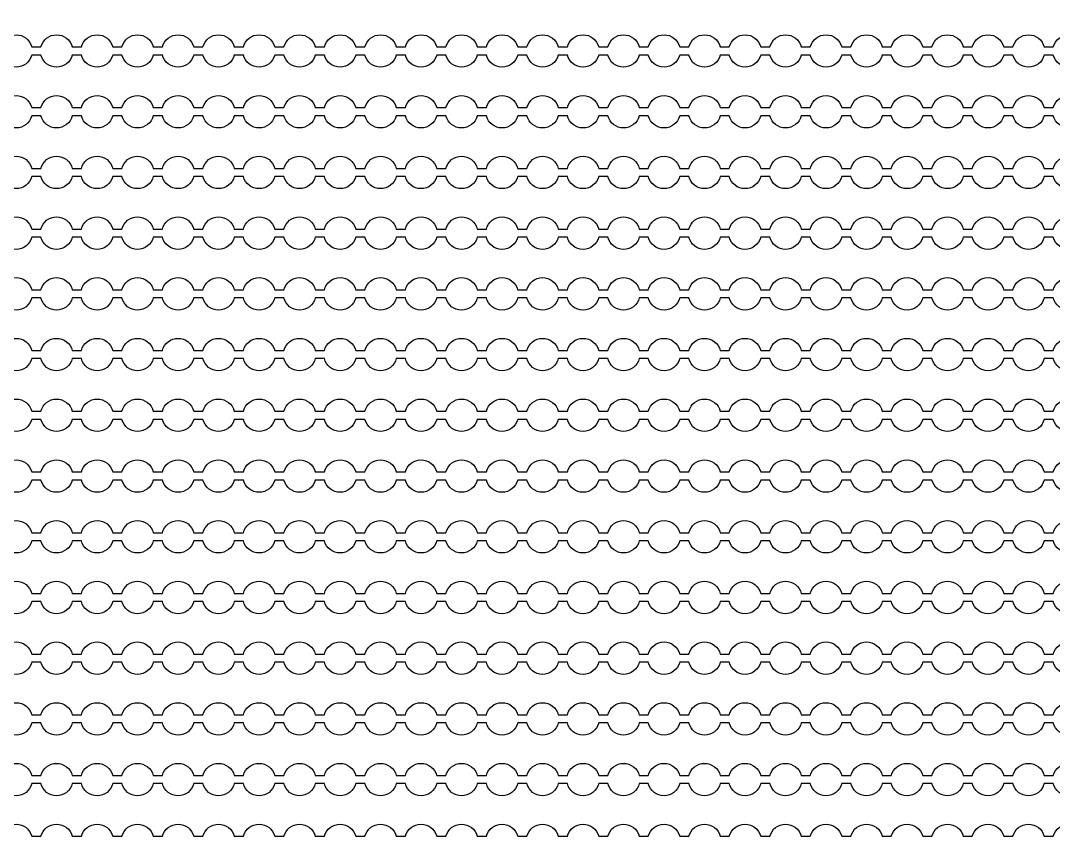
# Model space of a CAD drawing. Extents: x 4056 to 105656, y 4120 to 105720.
# Drawn here: x 56533 to 57808, y 46634 to 47646 of the extents above; entities that cross this region are included whole.
import ezdxf

# ---------------------------------------------------------------- set-up
doc = ezdxf.new("R2010")
doc.units = 13
doc.header["$MEASUREMENT"] = 0
doc.layers.add('Main Layer', color=7, linetype='Continuous', lineweight=0)

msp = doc.modelspace()

# ---------------------------------------------------------------- linework, layer by layer
for points in [[(56507.7, 47613.9, -0.774597), (56546.5, 47613.9), (56557.7, 47613.9, -0.774597), (56596.5, 47613.9), (56607.7, 47613.9, -0.774597), (56646.5, 47613.9), (56657.7, 47613.9, -0.774597), (56696.5, 47613.9), (56707.7, 47613.9, -0.774597), (56746.5, 47613.9), (56757.7, 47613.9, -0.774597), (56796.5, 47613.9), (56807.7, 47613.9, -0.774597), (56846.5, 47613.9), (56857.7, 47613.9, -0.774597), (56896.5, 47613.9), (56907.7, 47613.9, -0.774597), (56946.5, 47613.9), (56957.7, 47613.9, -0.774597), (56996.5, 47613.9), (57007.7, 47613.9, -0.774597), (57046.5, 47613.9), (57057.7, 47613.9, -0.774597), (57096.5, 47613.9), (57107.7, 47613.9, -0.774597), (57146.5, 47613.9), (57157.7, 47613.9, -0.774597), (57196.5, 47613.9), (57207.7, 47613.9, -0.774597), (57246.5, 47613.9), (57257.7, 47613.9, -0.774597), (57296.5, 47613.9), (57307.7, 47613.9, -0.774597), (57346.5, 47613.9), (57357.7, 47613.9, -0.774597), (57396.5, 47613.9), (57407.7, 47613.9, -0.774597), (57446.5, 47613.9), (57457.7, 47613.9, -0.774597), (57496.5, 47613.9), (57507.7, 47613.9, -0.774597), (57546.5, 47613.9), (57557.7, 47613.9, -0.774597), (57596.5, 47613.9), (57607.7, 47613.9, -0.774597), (57646.5, 47613.9), (57657.7, 47613.9, -0.774597), (57696.5, 47613.9), (57707.7, 47613.9, -0.774597), (57746.5, 47613.9), (57757.7, 47613.9, -0.774597), (57796.5, 47613.9), (57807.7, 47613.9, -0.774597), (57846.5, 47613.9)], [(57846.5, 47603.9, -0.774597), (57807.7, 47603.9), (57796.5, 47603.9, -0.774597), (57757.7, 47603.9), (57746.5, 47603.9, -0.774597), (57707.7, 47603.9), (57696.5, 47603.9, -0.774597), (57657.7, 47603.9), (57646.5, 47603.9, -0.774597), (57607.7, 47603.9), (57596.5, 47603.9, -0.774597), (57557.7, 47603.9), (57546.5, 47603.9, -0.774597), (57507.7, 47603.9), (57496.5, 47603.9, -0.774597), (57457.7, 47603.9), (57446.5, 47603.9, -0.774597), (57407.7, 47603.9), (57396.5, 47603.9, -0.774597), (57357.7, 47603.9), (57346.5, 47603.9, -0.774597), (57307.7, 47603.9), (57296.5, 47603.9, -0.774597), (57257.7, 47603.9), (57246.5, 47603.9, -0.774597), (57207.7, 47603.9), (57196.5, 47603.9, -0.774597), (57157.7, 47603.9), (57146.5, 47603.9, -0.774597), (57107.7, 47603.9), (57096.5, 47603.9, -0.774597), (57057.7, 47603.9), (57046.5, 47603.9, -0.774597), (57007.7, 47603.9), (56996.5, 47603.9, -0.774597), (56957.7, 47603.9), (56946.5, 47603.9, -0.774597), (56907.7, 47603.9), (56896.5, 47603.9, -0.774597), (56857.7, 47603.9), (56846.5, 47603.9, -0.774597), (56807.7, 47603.9), (56796.5, 47603.9, -0.774597), (56757.7, 47603.9), (56746.5, 47603.9, -0.774597), (56707.7, 47603.9), (56696.5, 47603.9, -0.774597), (56657.7, 47603.9), (56646.5, 47603.9, -0.774597), (56607.7, 47603.9), (56596.5, 47603.9, -0.774597), (56557.7, 47603.9), (56546.5, 47603.9, -0.774597), (56507.7, 47603.9)], [(56507.7, 47538.9, -0.774597), (56546.5, 47538.9), (56557.7, 47538.9, -0.774597), (56596.5, 47538.9), (56607.7, 47538.9, -0.774597), (56646.5, 47538.9), (56657.7, 47538.9, -0.774597), (56696.5, 47538.9), (56707.7, 47538.9, -0.774597), (56746.5, 47538.9), (56757.7, 47538.9, -0.774597), (56796.5, 47538.9), (56807.7, 47538.9, -0.774597), (56846.5, 47538.9), (56857.7, 47538.9, -0.774597), (56896.5, 47538.9), (56907.7, 47538.9, -0.774597), (56946.5, 47538.9), (56957.7, 47538.9, -0.774597), (56996.5, 47538.9), (57007.7, 47538.9, -0.774597), (57046.5, 47538.9), (57057.7, 47538.9, -0.774597), (57096.5, 47538.9), (57107.7, 47538.9, -0.774597), (57146.5, 47538.9), (57157.7, 47538.9, -0.774597), (57196.5, 47538.9), (57207.7, 47538.9, -0.774597), (57246.5, 47538.9), (57257.7, 47538.9, -0.774597), (57296.5, 47538.9), (57307.7, 47538.9, -0.774597), (57346.5, 47538.9), (57357.7, 47538.9, -0.774597), (57396.5, 47538.9), (57407.7, 47538.9, -0.774597), (57446.5, 47538.9), (57457.7, 47538.9, -0.774597), (57496.5, 47538.9), (57507.7, 47538.9, -0.774597), (57546.5, 47538.9), (57557.7, 47538.9, -0.774597), (57596.5, 47538.9), (57607.7, 47538.9, -0.774597), (57646.5, 47538.9), (57657.7, 47538.9, -0.774597), (57696.5, 47538.9), (57707.7, 47538.9, -0.774597), (57746.5, 47538.9), (57757.7, 47538.9, -0.774597), (57796.5, 47538.9), (57807.7, 47538.9, -0.774597), (57846.5, 47538.9)], [(57846.5, 47528.9, -0.774597), (57807.7, 47528.9), (57796.5, 47528.9, -0.774597), (57757.7, 47528.9), (57746.5, 47528.9, -0.774597), (57707.7, 47528.9), (57696.5, 47528.9, -0.774597), (57657.7, 47528.9), (57646.5, 47528.9, -0.774597), (57607.7, 47528.9), (57596.5, 47528.9, -0.774597), (57557.7, 47528.9), (57546.5, 47528.9, -0.774597), (57507.7, 47528.9), (57496.5, 47528.9, -0.774597), (57457.7, 47528.9), (57446.5, 47528.9, -0.774597), (57407.7, 47528.9), (57396.5, 47528.9, -0.774597), (57357.7, 47528.9), (57346.5, 47528.9, -0.774597), (57307.7, 47528.9), (57296.5, 47528.9, -0.774597), (57257.7, 47528.9), (57246.5, 47528.9, -0.774597), (57207.7, 47528.9), (57196.5, 47528.9, -0.774597), (57157.7, 47528.9), (57146.5, 47528.9, -0.774597), (57107.7, 47528.9), (57096.5, 47528.9, -0.774597), (57057.7, 47528.9), (57046.5, 47528.9, -0.774597), (57007.7, 47528.9), (56996.5, 47528.9, -0.774597), (56957.7, 47528.9), (56946.5, 47528.9, -0.774597), (56907.7, 47528.9), (56896.5, 47528.9, -0.774597), (56857.7, 47528.9), (56846.5, 47528.9, -0.774597), (56807.7, 47528.9), (56796.5, 47528.9, -0.774597), (56757.7, 47528.9), (56746.5, 47528.9, -0.774597), (56707.7, 47528.9), (56696.5, 47528.9, -0.774597), (56657.7, 47528.9), (56646.5, 47528.9, -0.774597), (56607.7, 47528.9), (56596.5, 47528.9, -0.774597), (56557.7, 47528.9), (56546.5, 47528.9, -0.774597), (56507.7, 47528.9)], [(56507.7, 47463.9, -0.774597), (56546.5, 47463.9), (56557.7, 47463.9, -0.774597), (56596.5, 47463.9), (56607.7, 47463.9, -0.774597), (56646.5, 47463.9), (56657.7, 47463.9, -0.774597), (56696.5, 47463.9), (56707.7, 47463.9, -0.774597), (56746.5, 47463.9), (56757.7, 47463.9, -0.774597), (56796.5, 47463.9), (56807.7, 47463.9, -0.774597), (56846.5, 47463.9), (56857.7, 47463.9, -0.774597), (56896.5, 47463.9), (56907.7, 47463.9, -0.774597), (56946.5, 47463.9), (56957.7, 47463.9, -0.774597), (56996.5, 47463.9), (57007.7, 47463.9, -0.774597), (57046.5, 47463.9), (57057.7, 47463.9, -0.774597), (57096.5, 47463.9), (57107.7, 47463.9, -0.774597), (57146.5, 47463.9), (57157.7, 47463.9, -0.774597), (57196.5, 47463.9), (57207.7, 47463.9, -0.774597), (57246.5, 47463.9), (57257.7, 47463.9, -0.774597), (57296.5, 47463.9), (57307.7, 47463.9, -0.774597), (57346.5, 47463.9), (57357.7, 47463.9, -0.774597), (57396.5, 47463.9), (57407.7, 47463.9, -0.774597), (57446.5, 47463.9), (57457.7, 47463.9, -0.774597), (57496.5, 47463.9), (57507.7, 47463.9, -0.774597), (57546.5, 47463.9), (57557.7, 47463.9, -0.774597), (57596.5, 47463.9), (57607.7, 47463.9, -0.774597), (57646.5, 47463.9), (57657.7, 47463.9, -0.774597), (57696.5, 47463.9), (57707.7, 47463.9, -0.774597), (57746.5, 47463.9), (57757.7, 47463.9, -0.774597), (57796.5, 47463.9), (57807.7, 47463.9, -0.774597), (57846.5, 47463.9)], [(57846.5, 47453.9, -0.774597), (57807.7, 47453.9), (57796.5, 47453.9, -0.774597), (57757.7, 47453.9), (57746.5, 47453.9, -0.774597), (57707.7, 47453.9), (57696.5, 47453.9, -0.774597), (57657.7, 47453.9), (57646.5, 47453.9, -0.774597), (57607.7, 47453.9), (57596.5, 47453.9, -0.774597), (57557.7, 47453.9), (57546.5, 47453.9, -0.774597), (57507.7, 47453.9), (57496.5, 47453.9, -0.774597), (57457.7, 47453.9), (57446.5, 47453.9, -0.774597), (57407.7, 47453.9), (57396.5, 47453.9, -0.774597), (57357.7, 47453.9), (57346.5, 47453.9, -0.774597), (57307.7, 47453.9), (57296.5, 47453.9, -0.774597), (57257.7, 47453.9), (57246.5, 47453.9, -0.774597), (57207.7, 47453.9), (57196.5, 47453.9, -0.774597), (57157.7, 47453.9), (57146.5, 47453.9, -0.774597), (57107.7, 47453.9), (57096.5, 47453.9, -0.774597), (57057.7, 47453.9), (57046.5, 47453.9, -0.774597), (57007.7, 47453.9), (56996.5, 47453.9, -0.774597), (56957.7, 47453.9), (56946.5, 47453.9, -0.774597), (56907.7, 47453.9), (56896.5, 47453.9, -0.774597), (56857.7, 47453.9), (56846.5, 47453.9, -0.774597), (56807.7, 47453.9), (56796.5, 47453.9, -0.774597), (56757.7, 47453.9), (56746.5, 47453.9, -0.774597), (56707.7, 47453.9), (56696.5, 47453.9, -0.774597), (56657.7, 47453.9), (56646.5, 47453.9, -0.774597), (56607.7, 47453.9), (56596.5, 47453.9, -0.774597), (56557.7, 47453.9), (56546.5, 47453.9, -0.774597), (56507.7, 47453.9)], [(56507.7, 47388.9, -0.774597), (56546.5, 47388.9), (56557.7, 47388.9, -0.774597), (56596.5, 47388.9), (56607.7, 47388.9, -0.774597), (56646.5, 47388.9), (56657.7, 47388.9, -0.774597), (56696.5, 47388.9), (56707.7, 47388.9, -0.774597), (56746.5, 47388.9), (56757.7, 47388.9, -0.774597), (56796.5, 47388.9), (56807.7, 47388.9, -0.774597), (56846.5, 47388.9), (56857.7, 47388.9, -0.774597), (56896.5, 47388.9), (56907.7, 47388.9, -0.774597), (56946.5, 47388.9), (56957.7, 47388.9, -0.774597), (56996.5, 47388.9), (57007.7, 47388.9, -0.774597), (57046.5, 47388.9), (57057.7, 47388.9, -0.774597), (57096.5, 47388.9), (57107.7, 47388.9, -0.774597), (57146.5, 47388.9), (57157.7, 47388.9, -0.774597), (57196.5, 47388.9), (57207.7, 47388.9, -0.774597), (57246.5, 47388.9), (57257.7, 47388.9, -0.774597), (57296.5, 47388.9), (57307.7, 47388.9, -0.774597), (57346.5, 47388.9), (57357.7, 47388.9, -0.774597), (57396.5, 47388.9), (57407.7, 47388.9, -0.774597), (57446.5, 47388.9), (57457.7, 47388.9, -0.774597), (57496.5, 47388.9), (57507.7, 47388.9, -0.774597), (57546.5, 47388.9), (57557.7, 47388.9, -0.774597), (57596.5, 47388.9), (57607.7, 47388.9, -0.774597), (57646.5, 47388.9), (57657.7, 47388.9, -0.774597), (57696.5, 47388.9), (57707.7, 47388.9, -0.774597), (57746.5, 47388.9), (57757.7, 47388.9, -0.774597), (57796.5, 47388.9), (57807.7, 47388.9, -0.774597), (57846.5, 47388.9)], [(57846.5, 47378.9, -0.774597), (57807.7, 47378.9), (57796.5, 47378.9, -0.774597), (57757.7, 47378.9), (57746.5, 47378.9, -0.774597), (57707.7, 47378.9), (57696.5, 47378.9, -0.774597), (57657.7, 47378.9), (57646.5, 47378.9, -0.774597), (57607.7, 47378.9), (57596.5, 47378.9, -0.774597), (57557.7, 47378.9), (57546.5, 47378.9, -0.774597), (57507.7, 47378.9), (57496.5, 47378.9, -0.774597), (57457.7, 47378.9), (57446.5, 47378.9, -0.774597), (57407.7, 47378.9), (57396.5, 47378.9, -0.774597), (57357.7, 47378.9), (57346.5, 47378.9, -0.774597), (57307.7, 47378.9), (57296.5, 47378.9, -0.774597), (57257.7, 47378.9), (57246.5, 47378.9, -0.774597), (57207.7, 47378.9), (57196.5, 47378.9, -0.774597), (57157.7, 47378.9), (57146.5, 47378.9, -0.774597), (57107.7, 47378.9), (57096.5, 47378.9, -0.774597), (57057.7, 47378.9), (57046.5, 47378.9, -0.774597), (57007.7, 47378.9), (56996.5, 47378.9, -0.774597), (56957.7, 47378.9), (56946.5, 47378.9, -0.774597), (56907.7, 47378.9), (56896.5, 47378.9, -0.774597), (56857.7, 47378.9), (56846.5, 47378.9, -0.774597), (56807.7, 47378.9), (56796.5, 47378.9, -0.774597), (56757.7, 47378.9), (56746.5, 47378.9, -0.774597), (56707.7, 47378.9), (56696.5, 47378.9, -0.774597), (56657.7, 47378.9), (56646.5, 47378.9, -0.774597), (56607.7, 47378.9), (56596.5, 47378.9, -0.774597), (56557.7, 47378.9), (56546.5, 47378.9, -0.774597), (56507.7, 47378.9)], [(56507.7, 47313.9, -0.774597), (56546.5, 47313.9), (56557.7, 47313.9, -0.774597), (56596.5, 47313.9), (56607.7, 47313.9, -0.774597), (56646.5, 47313.9), (56657.7, 47313.9, -0.774597), (56696.5, 47313.9), (56707.7, 47313.9, -0.774597), (56746.5, 47313.9), (56757.7, 47313.9, -0.774597), (56796.5, 47313.9), (56807.7, 47313.9, -0.774597), (56846.5, 47313.9), (56857.7, 47313.9, -0.774597), (56896.5, 47313.9), (56907.7, 47313.9, -0.774597), (56946.5, 47313.9), (56957.7, 47313.9, -0.774597), (56996.5, 47313.9), (57007.7, 47313.9, -0.774597), (57046.5, 47313.9), (57057.7, 47313.9, -0.774597), (57096.5, 47313.9), (57107.7, 47313.9, -0.774597), (57146.5, 47313.9), (57157.7, 47313.9, -0.774597), (57196.5, 47313.9), (57207.7, 47313.9, -0.774597), (57246.5, 47313.9), (57257.7, 47313.9, -0.774597), (57296.5, 47313.9), (57307.7, 47313.9, -0.774597), (57346.5, 47313.9), (57357.7, 47313.9, -0.774597), (57396.5, 47313.9), (57407.7, 47313.9, -0.774597), (57446.5, 47313.9), (57457.7, 47313.9, -0.774597), (57496.5, 47313.9), (57507.7, 47313.9, -0.774597), (57546.5, 47313.9), (57557.7, 47313.9, -0.774597), (57596.5, 47313.9), (57607.7, 47313.9, -0.774597), (57646.5, 47313.9), (57657.7, 47313.9, -0.774597), (57696.5, 47313.9), (57707.7, 47313.9, -0.774597), (57746.5, 47313.9), (57757.7, 47313.9, -0.774597), (57796.5, 47313.9), (57807.7, 47313.9, -0.774597), (57846.5, 47313.9)], [(57846.5, 47303.9, -0.774597), (57807.7, 47303.9), (57796.5, 47303.9, -0.774597), (57757.7, 47303.9), (57746.5, 47303.9, -0.774597), (57707.7, 47303.9), (57696.5, 47303.9, -0.774597), (57657.7, 47303.9), (57646.5, 47303.9, -0.774597), (57607.7, 47303.9), (57596.5, 47303.9, -0.774597), (57557.7, 47303.9), (57546.5, 47303.9, -0.774597), (57507.7, 47303.9), (57496.5, 47303.9, -0.774597), (57457.7, 47303.9), (57446.5, 47303.9, -0.774597), (57407.7, 47303.9), (57396.5, 47303.9, -0.774597), (57357.7, 47303.9), (57346.5, 47303.9, -0.774597), (57307.7, 47303.9), (57296.5, 47303.9, -0.774597), (57257.7, 47303.9), (57246.5, 47303.9, -0.774597), (57207.7, 47303.9), (57196.5, 47303.9, -0.774597), (57157.7, 47303.9), (57146.5, 47303.9, -0.774597), (57107.7, 47303.9), (57096.5, 47303.9, -0.774597), (57057.7, 47303.9), (57046.5, 47303.9, -0.774597), (57007.7, 47303.9), (56996.5, 47303.9, -0.774597), (56957.7, 47303.9), (56946.5, 47303.9, -0.774597), (56907.7, 47303.9), (56896.5, 47303.9, -0.774597), (56857.7, 47303.9), (56846.5, 47303.9, -0.774597), (56807.7, 47303.9), (56796.5, 47303.9, -0.774597), (56757.7, 47303.9), (56746.5, 47303.9, -0.774597), (56707.7, 47303.9), (56696.5, 47303.9, -0.774597), (56657.7, 47303.9), (56646.5, 47303.9, -0.774597), (56607.7, 47303.9), (56596.5, 47303.9, -0.774597), (56557.7, 47303.9), (56546.5, 47303.9, -0.774597), (56507.7, 47303.9)], [(56507.7, 47238.9, -0.774597), (56546.5, 47238.9), (56557.7, 47238.9, -0.774597), (56596.5, 47238.9), (56607.7, 47238.9, -0.774597), (56646.5, 47238.9), (56657.7, 47238.9, -0.774597), (56696.5, 47238.9), (56707.7, 47238.9, -0.774597), (56746.5, 47238.9), (56757.7, 47238.9, -0.774597), (56796.5, 47238.9), (56807.7, 47238.9, -0.774597), (56846.5, 47238.9), (56857.7, 47238.9, -0.774597), (56896.5, 47238.9), (56907.7, 47238.9, -0.774597), (56946.5, 47238.9), (56957.7, 47238.9, -0.774597), (56996.5, 47238.9), (57007.7, 47238.9, -0.774597), (57046.5, 47238.9), (57057.7, 47238.9, -0.774597), (57096.5, 47238.9), (57107.7, 47238.9, -0.774597), (57146.5, 47238.9), (57157.7, 47238.9, -0.774597), (57196.5, 47238.9), (57207.7, 47238.9, -0.774597), (57246.5, 47238.9), (57257.7, 47238.9, -0.774597), (57296.5, 47238.9), (57307.7, 47238.9, -0.774597), (57346.5, 47238.9), (57357.7, 47238.9, -0.774597), (57396.5, 47238.9), (57407.7, 47238.9, -0.774597), (57446.5, 47238.9), (57457.7, 47238.9, -0.774597), (57496.5, 47238.9), (57507.7, 47238.9, -0.774597), (57546.5, 47238.9), (57557.7, 47238.9, -0.774597), (57596.5, 47238.9), (57607.7, 47238.9, -0.774597), (57646.5, 47238.9), (57657.7, 47238.9, -0.774597), (57696.5, 47238.9), (57707.7, 47238.9, -0.774597), (57746.5, 47238.9), (57757.7, 47238.9, -0.774597), (57796.5, 47238.9), (57807.7, 47238.9, -0.774597), (57846.5, 47238.9)], [(57846.5, 47228.9, -0.774597), (57807.7, 47228.9), (57796.5, 47228.9, -0.774597), (57757.7, 47228.9), (57746.5, 47228.9, -0.774597), (57707.7, 47228.9), (57696.5, 47228.9, -0.774597), (57657.7, 47228.9), (57646.5, 47228.9, -0.774597), (57607.7, 47228.9), (57596.5, 47228.9, -0.774597), (57557.7, 47228.9), (57546.5, 47228.9, -0.774597), (57507.7, 47228.9), (57496.5, 47228.9, -0.774597), (57457.7, 47228.9), (57446.5, 47228.9, -0.774597), (57407.7, 47228.9), (57396.5, 47228.9, -0.774597), (57357.7, 47228.9), (57346.5, 47228.9, -0.774597), (57307.7, 47228.9), (57296.5, 47228.9, -0.774597), (57257.7, 47228.9), (57246.5, 47228.9, -0.774597), (57207.7, 47228.9), (57196.5, 47228.9, -0.774597), (57157.7, 47228.9), (57146.5, 47228.9, -0.774597), (57107.7, 47228.9), (57096.5, 47228.9, -0.774597), (57057.7, 47228.9), (57046.5, 47228.9, -0.774597), (57007.7, 47228.9), (56996.5, 47228.9, -0.774597), (56957.7, 47228.9), (56946.5, 47228.9, -0.774597), (56907.7, 47228.9), (56896.5, 47228.9, -0.774597), (56857.7, 47228.9), (56846.5, 47228.9, -0.774597), (56807.7, 47228.9), (56796.5, 47228.9, -0.774597), (56757.7, 47228.9), (56746.5, 47228.9, -0.774597), (56707.7, 47228.9), (56696.5, 47228.9, -0.774597), (56657.7, 47228.9), (56646.5, 47228.9, -0.774597), (56607.7, 47228.9), (56596.5, 47228.9, -0.774597), (56557.7, 47228.9), (56546.5, 47228.9, -0.774597), (56507.7, 47228.9)], [(56507.7, 47163.9, -0.774597), (56546.5, 47163.9), (56557.7, 47163.9, -0.774597), (56596.5, 47163.9), (56607.7, 47163.9, -0.774597), (56646.5, 47163.9), (56657.7, 47163.9, -0.774597), (56696.5, 47163.9), (56707.7, 47163.9, -0.774597), (56746.5, 47163.9), (56757.7, 47163.9, -0.774597), (56796.5, 47163.9), (56807.7, 47163.9, -0.774597), (56846.5, 47163.9), (56857.7, 47163.9, -0.774597), (56896.5, 47163.9), (56907.7, 47163.9, -0.774597), (56946.5, 47163.9), (56957.7, 47163.9, -0.774597), (56996.5, 47163.9), (57007.7, 47163.9, -0.774597), (57046.5, 47163.9), (57057.7, 47163.9, -0.774597), (57096.5, 47163.9), (57107.7, 47163.9, -0.774597), (57146.5, 47163.9), (57157.7, 47163.9, -0.774597), (57196.5, 47163.9), (57207.7, 47163.9, -0.774597), (57246.5, 47163.9), (57257.7, 47163.9, -0.774597), (57296.5, 47163.9), (57307.7, 47163.9, -0.774597), (57346.5, 47163.9), (57357.7, 47163.9, -0.774597), (57396.5, 47163.9), (57407.7, 47163.9, -0.774597), (57446.5, 47163.9), (57457.7, 47163.9, -0.774597), (57496.5, 47163.9), (57507.7, 47163.9, -0.774597), (57546.5, 47163.9), (57557.7, 47163.9, -0.774597), (57596.5, 47163.9), (57607.7, 47163.9, -0.774597), (57646.5, 47163.9), (57657.7, 47163.9, -0.774597), (57696.5, 47163.9), (57707.7, 47163.9, -0.774597), (57746.5, 47163.9), (57757.7, 47163.9, -0.774597), (57796.5, 47163.9), (57807.7, 47163.9, -0.774597), (57846.5, 47163.9)], [(57846.5, 47153.9, -0.774597), (57807.7, 47153.9), (57796.5, 47153.9, -0.774597), (57757.7, 47153.9), (57746.5, 47153.9, -0.774597), (57707.7, 47153.9), (57696.5, 47153.9, -0.774597), (57657.7, 47153.9), (57646.5, 47153.9, -0.774597), (57607.7, 47153.9), (57596.5, 47153.9, -0.774597), (57557.7, 47153.9), (57546.5, 47153.9, -0.774597), (57507.7, 47153.9), (57496.5, 47153.9, -0.774597), (57457.7, 47153.9), (57446.5, 47153.9, -0.774597), (57407.7, 47153.9), (57396.5, 47153.9, -0.774597), (57357.7, 47153.9), (57346.5, 47153.9, -0.774597), (57307.7, 47153.9), (57296.5, 47153.9, -0.774597), (57257.7, 47153.9), (57246.5, 47153.9, -0.774597), (57207.7, 47153.9), (57196.5, 47153.9, -0.774597), (57157.7, 47153.9), (57146.5, 47153.9, -0.774597), (57107.7, 47153.9), (57096.5, 47153.9, -0.774597), (57057.7, 47153.9), (57046.5, 47153.9, -0.774597), (57007.7, 47153.9), (56996.5, 47153.9, -0.774597), (56957.7, 47153.9), (56946.5, 47153.9, -0.774597), (56907.7, 47153.9), (56896.5, 47153.9, -0.774597), (56857.7, 47153.9), (56846.5, 47153.9, -0.774597), (56807.7, 47153.9), (56796.5, 47153.9, -0.774597), (56757.7, 47153.9), (56746.5, 47153.9, -0.774597), (56707.7, 47153.9), (56696.5, 47153.9, -0.774597), (56657.7, 47153.9), (56646.5, 47153.9, -0.774597), (56607.7, 47153.9), (56596.5, 47153.9, -0.774597), (56557.7, 47153.9), (56546.5, 47153.9, -0.774597), (56507.7, 47153.9)], [(56507.7, 47088.9, -0.774597), (56546.5, 47088.9), (56557.7, 47088.9, -0.774597), (56596.5, 47088.9), (56607.7, 47088.9, -0.774597), (56646.5, 47088.9), (56657.7, 47088.9, -0.774597), (56696.5, 47088.9), (56707.7, 47088.9, -0.774597), (56746.5, 47088.9), (56757.7, 47088.9, -0.774597), (56796.5, 47088.9), (56807.7, 47088.9, -0.774597), (56846.5, 47088.9), (56857.7, 47088.9, -0.774597), (56896.5, 47088.9), (56907.7, 47088.9, -0.774597), (56946.5, 47088.9), (56957.7, 47088.9, -0.774597), (56996.5, 47088.9), (57007.7, 47088.9, -0.774597), (57046.5, 47088.9), (57057.7, 47088.9, -0.774597), (57096.5, 47088.9), (57107.7, 47088.9, -0.774597), (57146.5, 47088.9), (57157.7, 47088.9, -0.774597), (57196.5, 47088.9), (57207.7, 47088.9, -0.774597), (57246.5, 47088.9), (57257.7, 47088.9, -0.774597), (57296.5, 47088.9), (57307.7, 47088.9, -0.774597), (57346.5, 47088.9), (57357.7, 47088.9, -0.774597), (57396.5, 47088.9), (57407.7, 47088.9, -0.774597), (57446.5, 47088.9), (57457.7, 47088.9, -0.774597), (57496.5, 47088.9), (57507.7, 47088.9, -0.774597), (57546.5, 47088.9), (57557.7, 47088.9, -0.774597), (57596.5, 47088.9), (57607.7, 47088.9, -0.774597), (57646.5, 47088.9), (57657.7, 47088.9, -0.774597), (57696.5, 47088.9), (57707.7, 47088.9, -0.774597), (57746.5, 47088.9), (57757.7, 47088.9, -0.774597), (57796.5, 47088.9), (57807.7, 47088.9, -0.774597), (57846.5, 47088.9)], [(57846.5, 47078.9, -0.774597), (57807.7, 47078.9), (57796.5, 47078.9, -0.774597), (57757.7, 47078.9), (57746.5, 47078.9, -0.774597), (57707.7, 47078.9), (57696.5, 47078.9, -0.774597), (57657.7, 47078.9), (57646.5, 47078.9, -0.774597), (57607.7, 47078.9), (57596.5, 47078.9, -0.774597), (57557.7, 47078.9), (57546.5, 47078.9, -0.774597), (57507.7, 47078.9), (57496.5, 47078.9, -0.774597), (57457.7, 47078.9), (57446.5, 47078.9, -0.774597), (57407.7, 47078.9), (57396.5, 47078.9, -0.774597), (57357.7, 47078.9), (57346.5, 47078.9, -0.774597), (57307.7, 47078.9), (57296.5, 47078.9, -0.774597), (57257.7, 47078.9), (57246.5, 47078.9, -0.774597), (57207.7, 47078.9), (57196.5, 47078.9, -0.774597), (57157.7, 47078.9), (57146.5, 47078.9, -0.774597), (57107.7, 47078.9), (57096.5, 47078.9, -0.774597), (57057.7, 47078.9), (57046.5, 47078.9, -0.774597), (57007.7, 47078.9), (56996.5, 47078.9, -0.774597), (56957.7, 47078.9), (56946.5, 47078.9, -0.774597), (56907.7, 47078.9), (56896.5, 47078.9, -0.774597), (56857.7, 47078.9), (56846.5, 47078.9, -0.774597), (56807.7, 47078.9), (56796.5, 47078.9, -0.774597), (56757.7, 47078.9), (56746.5, 47078.9, -0.774597), (56707.7, 47078.9), (56696.5, 47078.9, -0.774597), (56657.7, 47078.9), (56646.5, 47078.9, -0.774597), (56607.7, 47078.9), (56596.5, 47078.9, -0.774597), (56557.7, 47078.9), (56546.5, 47078.9, -0.774597), (56507.7, 47078.9)], [(56507.7, 47013.9, -0.774597), (56546.5, 47013.9), (56557.7, 47013.9, -0.774597), (56596.5, 47013.9), (56607.7, 47013.9, -0.774597), (56646.5, 47013.9), (56657.7, 47013.9, -0.774597), (56696.5, 47013.9), (56707.7, 47013.9, -0.774597), (56746.5, 47013.9), (56757.7, 47013.9, -0.774597), (56796.5, 47013.9), (56807.7, 47013.9, -0.774597), (56846.5, 47013.9), (56857.7, 47013.9, -0.774597), (56896.5, 47013.9), (56907.7, 47013.9, -0.774597), (56946.5, 47013.9), (56957.7, 47013.9, -0.774597), (56996.5, 47013.9), (57007.7, 47013.9, -0.774597), (57046.5, 47013.9), (57057.7, 47013.9, -0.774597), (57096.5, 47013.9), (57107.7, 47013.9, -0.774597), (57146.5, 47013.9), (57157.7, 47013.9, -0.774597), (57196.5, 47013.9), (57207.7, 47013.9, -0.774597), (57246.5, 47013.9), (57257.7, 47013.9, -0.774597), (57296.5, 47013.9), (57307.7, 47013.9, -0.774597), (57346.5, 47013.9), (57357.7, 47013.9, -0.774597), (57396.5, 47013.9), (57407.7, 47013.9, -0.774597), (57446.5, 47013.9), (57457.7, 47013.9, -0.774597), (57496.5, 47013.9), (57507.7, 47013.9, -0.774597), (57546.5, 47013.9), (57557.7, 47013.9, -0.774597), (57596.5, 47013.9), (57607.7, 47013.9, -0.774597), (57646.5, 47013.9), (57657.7, 47013.9, -0.774597), (57696.5, 47013.9), (57707.7, 47013.9, -0.774597), (57746.5, 47013.9), (57757.7, 47013.9, -0.774597), (57796.5, 47013.9), (57807.7, 47013.9, -0.774597), (57846.5, 47013.9)], [(57846.5, 47003.9, -0.774597), (57807.7, 47003.9), (57796.5, 47003.9, -0.774597), (57757.7, 47003.9), (57746.5, 47003.9, -0.774597), (57707.7, 47003.9), (57696.5, 47003.9, -0.774597), (57657.7, 47003.9), (57646.5, 47003.9, -0.774597), (57607.7, 47003.9), (57596.5, 47003.9, -0.774597), (57557.7, 47003.9), (57546.5, 47003.9, -0.774597), (57507.7, 47003.9), (57496.5, 47003.9, -0.774597), (57457.7, 47003.9), (57446.5, 47003.9, -0.774597), (57407.7, 47003.9), (57396.5, 47003.9, -0.774597), (57357.7, 47003.9), (57346.5, 47003.9, -0.774597), (57307.7, 47003.9), (57296.5, 47003.9, -0.774597), (57257.7, 47003.9), (57246.5, 47003.9, -0.774597), (57207.7, 47003.9), (57196.5, 47003.9, -0.774597), (57157.7, 47003.9), (57146.5, 47003.9, -0.774597), (57107.7, 47003.9), (57096.5, 47003.9, -0.774597), (57057.7, 47003.9), (57046.5, 47003.9, -0.774597), (57007.7, 47003.9), (56996.5, 47003.9, -0.774597), (56957.7, 47003.9), (56946.5, 47003.9, -0.774597), (56907.7, 47003.9), (56896.5, 47003.9, -0.774597), (56857.7, 47003.9), (56846.5, 47003.9, -0.774597), (56807.7, 47003.9), (56796.5, 47003.9, -0.774597), (56757.7, 47003.9), (56746.5, 47003.9, -0.774597), (56707.7, 47003.9), (56696.5, 47003.9, -0.774597), (56657.7, 47003.9), (56646.5, 47003.9, -0.774597), (56607.7, 47003.9), (56596.5, 47003.9, -0.774597), (56557.7, 47003.9), (56546.5, 47003.9, -0.774597), (56507.7, 47003.9)], [(56507.7, 46938.9, -0.774597), (56546.5, 46938.9), (56557.7, 46938.9, -0.774597), (56596.5, 46938.9), (56607.7, 46938.9, -0.774597), (56646.5, 46938.9), (56657.7, 46938.9, -0.774597), (56696.5, 46938.9), (56707.7, 46938.9, -0.774597), (56746.5, 46938.9), (56757.7, 46938.9, -0.774597), (56796.5, 46938.9), (56807.7, 46938.9, -0.774597), (56846.5, 46938.9), (56857.7, 46938.9, -0.774597), (56896.5, 46938.9), (56907.7, 46938.9, -0.774597), (56946.5, 46938.9), (56957.7, 46938.9, -0.774597), (56996.5, 46938.9), (57007.7, 46938.9, -0.774597), (57046.5, 46938.9), (57057.7, 46938.9, -0.774597), (57096.5, 46938.9), (57107.7, 46938.9, -0.774597), (57146.5, 46938.9), (57157.7, 46938.9, -0.774597), (57196.5, 46938.9), (57207.7, 46938.9, -0.774597), (57246.5, 46938.9), (57257.7, 46938.9, -0.774597), (57296.5, 46938.9), (57307.7, 46938.9, -0.774597), (57346.5, 46938.9), (57357.7, 46938.9, -0.774597), (57396.5, 46938.9), (57407.7, 46938.9, -0.774597), (57446.5, 46938.9), (57457.7, 46938.9, -0.774597), (57496.5, 46938.9), (57507.7, 46938.9, -0.774597), (57546.5, 46938.9), (57557.7, 46938.9, -0.774597), (57596.5, 46938.9), (57607.7, 46938.9, -0.774597), (57646.5, 46938.9), (57657.7, 46938.9, -0.774597), (57696.5, 46938.9), (57707.7, 46938.9, -0.774597), (57746.5, 46938.9), (57757.7, 46938.9, -0.774597), (57796.5, 46938.9), (57807.7, 46938.9, -0.774597), (57846.5, 46938.9)], [(57846.5, 46928.9, -0.774597), (57807.7, 46928.9), (57796.5, 46928.9, -0.774597), (57757.7, 46928.9), (57746.5, 46928.9, -0.774597), (57707.7, 46928.9), (57696.5, 46928.9, -0.774597), (57657.7, 46928.9), (57646.5, 46928.9, -0.774597), (57607.7, 46928.9), (57596.5, 46928.9, -0.774597), (57557.7, 46928.9), (57546.5, 46928.9, -0.774597), (57507.7, 46928.9), (57496.5, 46928.9, -0.774597), (57457.7, 46928.9), (57446.5, 46928.9, -0.774597), (57407.7, 46928.9), (57396.5, 46928.9, -0.774597), (57357.7, 46928.9), (57346.5, 46928.9, -0.774597), (57307.7, 46928.9), (57296.5, 46928.9, -0.774597), (57257.7, 46928.9), (57246.5, 46928.9, -0.774597), (57207.7, 46928.9), (57196.5, 46928.9, -0.774597), (57157.7, 46928.9), (57146.5, 46928.9, -0.774597), (57107.7, 46928.9), (57096.5, 46928.9, -0.774597), (57057.7, 46928.9), (57046.5, 46928.9, -0.774597), (57007.7, 46928.9), (56996.5, 46928.9, -0.774597), (56957.7, 46928.9), (56946.5, 46928.9, -0.774597), (56907.7, 46928.9), (56896.5, 46928.9, -0.774597), (56857.7, 46928.9), (56846.5, 46928.9, -0.774597), (56807.7, 46928.9), (56796.5, 46928.9, -0.774597), (56757.7, 46928.9), (56746.5, 46928.9, -0.774597), (56707.7, 46928.9), (56696.5, 46928.9, -0.774597), (56657.7, 46928.9), (56646.5, 46928.9, -0.774597), (56607.7, 46928.9), (56596.5, 46928.9, -0.774597), (56557.7, 46928.9), (56546.5, 46928.9, -0.774597), (56507.7, 46928.9)], [(56507.7, 46863.9, -0.774597), (56546.5, 46863.9), (56557.7, 46863.9, -0.774597), (56596.5, 46863.9), (56607.7, 46863.9, -0.774597), (56646.5, 46863.9), (56657.7, 46863.9, -0.774597), (56696.5, 46863.9), (56707.7, 46863.9, -0.774597), (56746.5, 46863.9), (56757.7, 46863.9, -0.774597), (56796.5, 46863.9), (56807.7, 46863.9, -0.774597), (56846.5, 46863.9), (56857.7, 46863.9, -0.774597), (56896.5, 46863.9), (56907.7, 46863.9, -0.774597), (56946.5, 46863.9), (56957.7, 46863.9, -0.774597), (56996.5, 46863.9), (57007.7, 46863.9, -0.774597), (57046.5, 46863.9), (57057.7, 46863.9, -0.774597), (57096.5, 46863.9), (57107.7, 46863.9, -0.774597), (57146.5, 46863.9), (57157.7, 46863.9, -0.774597), (57196.5, 46863.9), (57207.7, 46863.9, -0.774597), (57246.5, 46863.9), (57257.7, 46863.9, -0.774597), (57296.5, 46863.9), (57307.7, 46863.9, -0.774597), (57346.5, 46863.9), (57357.7, 46863.9, -0.774597), (57396.5, 46863.9), (57407.7, 46863.9, -0.774597), (57446.5, 46863.9), (57457.7, 46863.9, -0.774597), (57496.5, 46863.9), (57507.7, 46863.9, -0.774597), (57546.5, 46863.9), (57557.7, 46863.9, -0.774597), (57596.5, 46863.9), (57607.7, 46863.9, -0.774597), (57646.5, 46863.9), (57657.7, 46863.9, -0.774597), (57696.5, 46863.9), (57707.7, 46863.9, -0.774597), (57746.5, 46863.9), (57757.7, 46863.9, -0.774597), (57796.5, 46863.9), (57807.7, 46863.9, -0.774597), (57846.5, 46863.9)], [(57846.5, 46853.9, -0.774597), (57807.7, 46853.9), (57796.5, 46853.9, -0.774597), (57757.7, 46853.9), (57746.5, 46853.9, -0.774597), (57707.7, 46853.9), (57696.5, 46853.9, -0.774597), (57657.7, 46853.9), (57646.5, 46853.9, -0.774597), (57607.7, 46853.9), (57596.5, 46853.9, -0.774597), (57557.7, 46853.9), (57546.5, 46853.9, -0.774597), (57507.7, 46853.9), (57496.5, 46853.9, -0.774597), (57457.7, 46853.9), (57446.5, 46853.9, -0.774597), (57407.7, 46853.9), (57396.5, 46853.9, -0.774597), (57357.7, 46853.9), (57346.5, 46853.9, -0.774597), (57307.7, 46853.9), (57296.5, 46853.9, -0.774597), (57257.7, 46853.9), (57246.5, 46853.9, -0.774597), (57207.7, 46853.9), (57196.5, 46853.9, -0.774597), (57157.7, 46853.9), (57146.5, 46853.9, -0.774597), (57107.7, 46853.9), (57096.5, 46853.9, -0.774597), (57057.7, 46853.9), (57046.5, 46853.9, -0.774597), (57007.7, 46853.9), (56996.5, 46853.9, -0.774597), (56957.7, 46853.9), (56946.5, 46853.9, -0.774597), (56907.7, 46853.9), (56896.5, 46853.9, -0.774597), (56857.7, 46853.9), (56846.5, 46853.9, -0.774597), (56807.7, 46853.9), (56796.5, 46853.9, -0.774597), (56757.7, 46853.9), (56746.5, 46853.9, -0.774597), (56707.7, 46853.9), (56696.5, 46853.9, -0.774597), (56657.7, 46853.9), (56646.5, 46853.9, -0.774597), (56607.7, 46853.9), (56596.5, 46853.9, -0.774597), (56557.7, 46853.9), (56546.5, 46853.9, -0.774597), (56507.7, 46853.9)], [(56507.7, 46788.9, -0.774597), (56546.5, 46788.9), (56557.7, 46788.9, -0.774597), (56596.5, 46788.9), (56607.7, 46788.9, -0.774597), (56646.5, 46788.9), (56657.7, 46788.9, -0.774597), (56696.5, 46788.9), (56707.7, 46788.9, -0.774597), (56746.5, 46788.9), (56757.7, 46788.9, -0.774597), (56796.5, 46788.9), (56807.7, 46788.9, -0.774597), (56846.5, 46788.9), (56857.7, 46788.9, -0.774597), (56896.5, 46788.9), (56907.7, 46788.9, -0.774597), (56946.5, 46788.9), (56957.7, 46788.9, -0.774597), (56996.5, 46788.9), (57007.7, 46788.9, -0.774597), (57046.5, 46788.9), (57057.7, 46788.9, -0.774597), (57096.5, 46788.9), (57107.7, 46788.9, -0.774597), (57146.5, 46788.9), (57157.7, 46788.9, -0.774597), (57196.5, 46788.9), (57207.7, 46788.9, -0.774597), (57246.5, 46788.9), (57257.7, 46788.9, -0.774597), (57296.5, 46788.9), (57307.7, 46788.9, -0.774597), (57346.5, 46788.9), (57357.7, 46788.9, -0.774597), (57396.5, 46788.9), (57407.7, 46788.9, -0.774597), (57446.5, 46788.9), (57457.7, 46788.9, -0.774597), (57496.5, 46788.9), (57507.7, 46788.9, -0.774597), (57546.5, 46788.9), (57557.7, 46788.9, -0.774597), (57596.5, 46788.9), (57607.7, 46788.9, -0.774597), (57646.5, 46788.9), (57657.7, 46788.9, -0.774597), (57696.5, 46788.9), (57707.7, 46788.9, -0.774597), (57746.5, 46788.9), (57757.7, 46788.9, -0.774597), (57796.5, 46788.9), (57807.7, 46788.9, -0.774597), (57846.5, 46788.9)], [(57846.5, 46778.9, -0.774597), (57807.7, 46778.9), (57796.5, 46778.9, -0.774597), (57757.7, 46778.9), (57746.5, 46778.9, -0.774597), (57707.7, 46778.9), (57696.5, 46778.9, -0.774597), (57657.7, 46778.9), (57646.5, 46778.9, -0.774597), (57607.7, 46778.9), (57596.5, 46778.9, -0.774597), (57557.7, 46778.9), (57546.5, 46778.9, -0.774597), (57507.7, 46778.9), (57496.5, 46778.9, -0.774597), (57457.7, 46778.9), (57446.5, 46778.9, -0.774597), (57407.7, 46778.9), (57396.5, 46778.9, -0.774597), (57357.7, 46778.9), (57346.5, 46778.9, -0.774597), (57307.7, 46778.9), (57296.5, 46778.9, -0.774597), (57257.7, 46778.9), (57246.5, 46778.9, -0.774597), (57207.7, 46778.9), (57196.5, 46778.9, -0.774597), (57157.7, 46778.9), (57146.5, 46778.9, -0.774597), (57107.7, 46778.9), (57096.5, 46778.9, -0.774597), (57057.7, 46778.9), (57046.5, 46778.9, -0.774597), (57007.7, 46778.9), (56996.5, 46778.9, -0.774597), (56957.7, 46778.9), (56946.5, 46778.9, -0.774597), (56907.7, 46778.9), (56896.5, 46778.9, -0.774597), (56857.7, 46778.9), (56846.5, 46778.9, -0.774597), (56807.7, 46778.9), (56796.5, 46778.9, -0.774597), (56757.7, 46778.9), (56746.5, 46778.9, -0.774597), (56707.7, 46778.9), (56696.5, 46778.9, -0.774597), (56657.7, 46778.9), (56646.5, 46778.9, -0.774597), (56607.7, 46778.9), (56596.5, 46778.9, -0.774597), (56557.7, 46778.9), (56546.5, 46778.9, -0.774597), (56507.7, 46778.9)], [(56507.7, 46713.9, -0.774597), (56546.5, 46713.9), (56557.7, 46713.9, -0.774597), (56596.5, 46713.9), (56607.7, 46713.9, -0.774597), (56646.5, 46713.9), (56657.7, 46713.9, -0.774597), (56696.5, 46713.9), (56707.7, 46713.9, -0.774597), (56746.5, 46713.9), (56757.7, 46713.9, -0.774597), (56796.5, 46713.9), (56807.7, 46713.9, -0.774597), (56846.5, 46713.9), (56857.7, 46713.9, -0.774597), (56896.5, 46713.9), (56907.7, 46713.9, -0.774597), (56946.5, 46713.9), (56957.7, 46713.9, -0.774597), (56996.5, 46713.9), (57007.7, 46713.9, -0.774597), (57046.5, 46713.9), (57057.7, 46713.9, -0.774597), (57096.5, 46713.9), (57107.7, 46713.9, -0.774597), (57146.5, 46713.9), (57157.7, 46713.9, -0.774597), (57196.5, 46713.9), (57207.7, 46713.9, -0.774597), (57246.5, 46713.9), (57257.7, 46713.9, -0.774597), (57296.5, 46713.9), (57307.7, 46713.9, -0.774597), (57346.5, 46713.9), (57357.7, 46713.9, -0.774597), (57396.5, 46713.9), (57407.7, 46713.9, -0.774597), (57446.5, 46713.9), (57457.7, 46713.9, -0.774597), (57496.5, 46713.9), (57507.7, 46713.9, -0.774597), (57546.5, 46713.9), (57557.7, 46713.9, -0.774597), (57596.5, 46713.9), (57607.7, 46713.9, -0.774597), (57646.5, 46713.9), (57657.7, 46713.9, -0.774597), (57696.5, 46713.9), (57707.7, 46713.9, -0.774597), (57746.5, 46713.9), (57757.7, 46713.9, -0.774597), (57796.5, 46713.9), (57807.7, 46713.9, -0.774597), (57846.5, 46713.9)], [(57846.5, 46703.9, -0.774597), (57807.7, 46703.9), (57796.5, 46703.9, -0.774597), (57757.7, 46703.9), (57746.5, 46703.9, -0.774597), (57707.7, 46703.9), (57696.5, 46703.9, -0.774597), (57657.7, 46703.9), (57646.5, 46703.9, -0.774597), (57607.7, 46703.9), (57596.5, 46703.9, -0.774597), (57557.7, 46703.9), (57546.5, 46703.9, -0.774597), (57507.7, 46703.9), (57496.5, 46703.9, -0.774597), (57457.7, 46703.9), (57446.5, 46703.9, -0.774597), (57407.7, 46703.9), (57396.5, 46703.9, -0.774597), (57357.7, 46703.9), (57346.5, 46703.9, -0.774597), (57307.7, 46703.9), (57296.5, 46703.9, -0.774597), (57257.7, 46703.9), (57246.5, 46703.9, -0.774597), (57207.7, 46703.9), (57196.5, 46703.9, -0.774597), (57157.7, 46703.9), (57146.5, 46703.9, -0.774597), (57107.7, 46703.9), (57096.5, 46703.9, -0.774597), (57057.7, 46703.9), (57046.5, 46703.9, -0.774597), (57007.7, 46703.9), (56996.5, 46703.9, -0.774597), (56957.7, 46703.9), (56946.5, 46703.9, -0.774597), (56907.7, 46703.9), (56896.5, 46703.9, -0.774597), (56857.7, 46703.9), (56846.5, 46703.9, -0.774597), (56807.7, 46703.9), (56796.5, 46703.9, -0.774597), (56757.7, 46703.9), (56746.5, 46703.9, -0.774597), (56707.7, 46703.9), (56696.5, 46703.9, -0.774597), (56657.7, 46703.9), (56646.5, 46703.9, -0.774597), (56607.7, 46703.9), (56596.5, 46703.9, -0.774597), (56557.7, 46703.9), (56546.5, 46703.9, -0.774597), (56507.7, 46703.9)], [(56507.7, 46638.9, -0.774597), (56546.5, 46638.9), (56557.7, 46638.9, -0.774597), (56596.5, 46638.9), (56607.7, 46638.9, -0.774597), (56646.5, 46638.9), (56657.7, 46638.9, -0.774597), (56696.5, 46638.9), (56707.7, 46638.9, -0.774597), (56746.5, 46638.9), (56757.7, 46638.9, -0.774597), (56796.5, 46638.9), (56807.7, 46638.9, -0.774597), (56846.5, 46638.9), (56857.7, 46638.9, -0.774597), (56896.5, 46638.9), (56907.7, 46638.9, -0.774597), (56946.5, 46638.9), (56957.7, 46638.9, -0.774597), (56996.5, 46638.9), (57007.7, 46638.9, -0.774597), (57046.5, 46638.9), (57057.7, 46638.9, -0.774597), (57096.5, 46638.9), (57107.7, 46638.9, -0.774597), (57146.5, 46638.9), (57157.7, 46638.9, -0.774597), (57196.5, 46638.9), (57207.7, 46638.9, -0.774597), (57246.5, 46638.9), (57257.7, 46638.9, -0.774597), (57296.5, 46638.9), (57307.7, 46638.9, -0.774597), (57346.5, 46638.9), (57357.7, 46638.9, -0.774597), (57396.5, 46638.9), (57407.7, 46638.9, -0.774597), (57446.5, 46638.9), (57457.7, 46638.9, -0.774597), (57496.5, 46638.9), (57507.7, 46638.9, -0.774597), (57546.5, 46638.9), (57557.7, 46638.9, -0.774597), (57596.5, 46638.9), (57607.7, 46638.9, -0.774597), (57646.5, 46638.9), (57657.7, 46638.9, -0.774597), (57696.5, 46638.9), (57707.7, 46638.9, -0.774597), (57746.5, 46638.9), (57757.7, 46638.9, -0.774597), (57796.5, 46638.9), (57807.7, 46638.9, -0.774597), (57846.5, 46638.9)]]:
    msp.add_lwpolyline(points, format="xyb")
at = {"layer": 'Main Layer'}
msp.add_circle((54856, 54920.5), 50800, dxfattribs=at)

doc.saveas('drawing.dxf')
